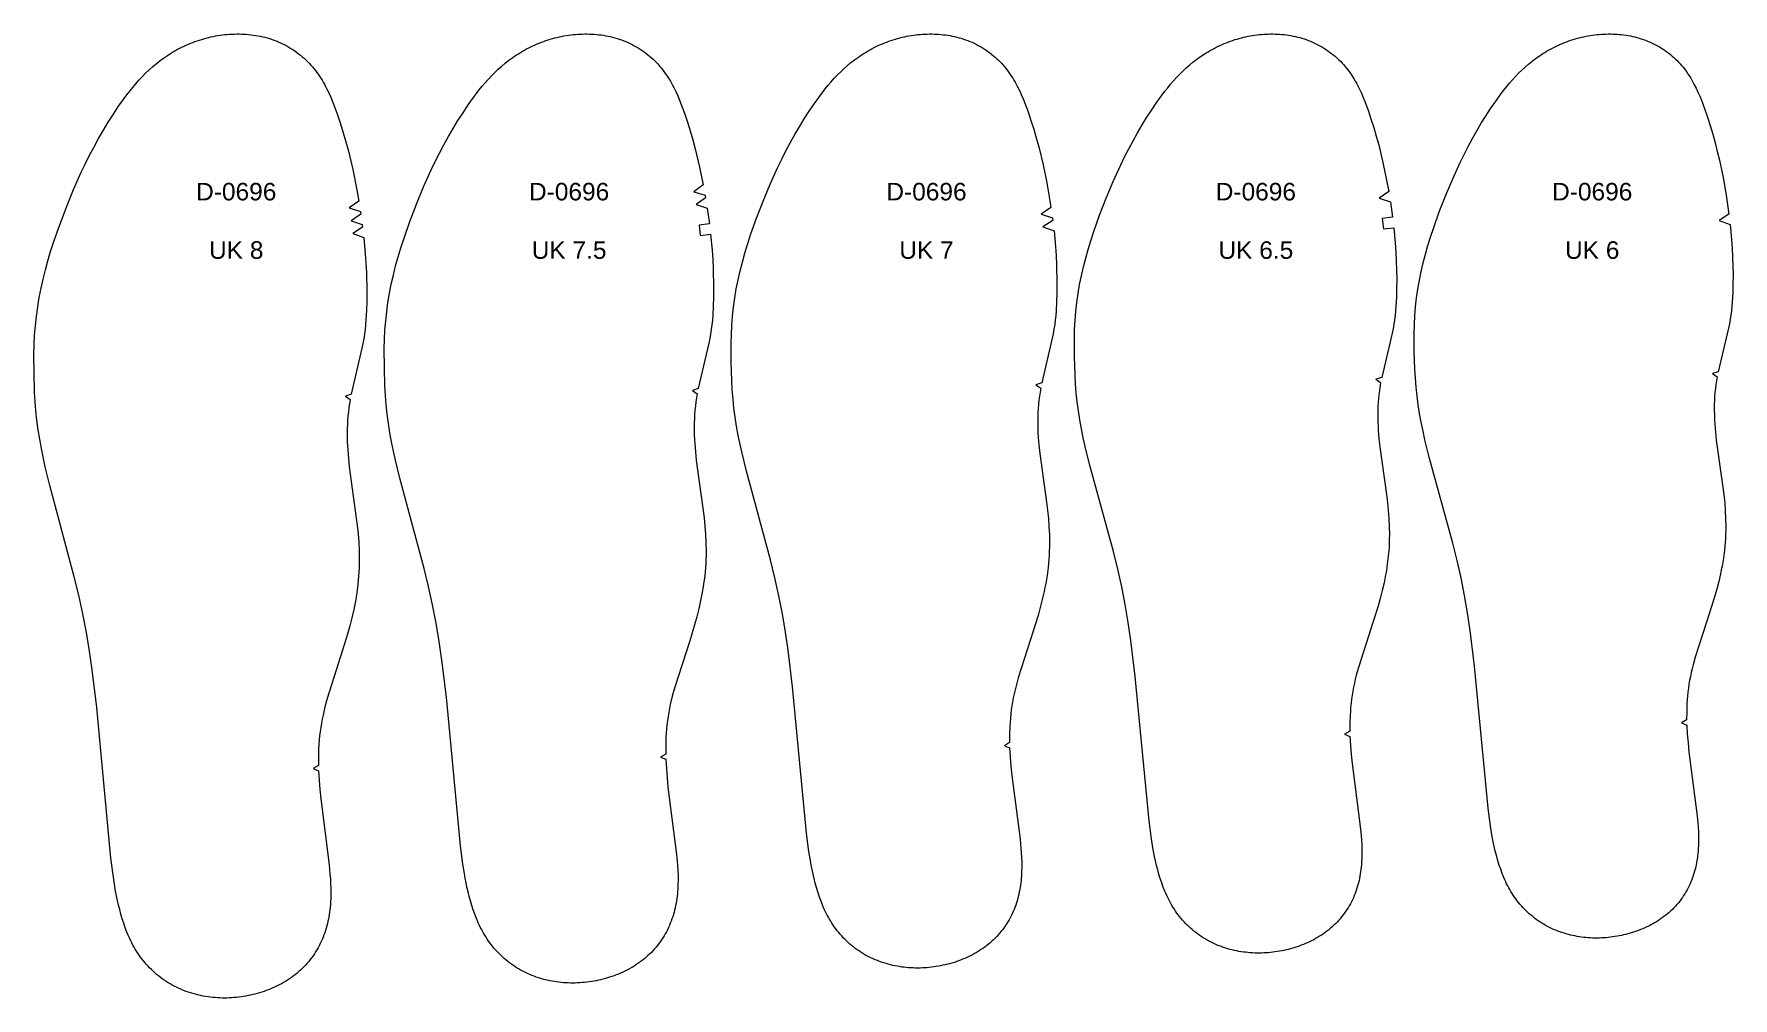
# Model space of a CAD drawing. Header units: millimetres. Extents: x -700 to 1195, y 156 to 469.
# Drawn here: x 245.3 to 730.2, y 194 to 469.2 of the extents above; entities that cross this region are included whole.
import ezdxf

# ---------------------------------------------------------------- set-up
doc = ezdxf.new("R2010")
doc.units = ezdxf.units.MM
doc.layers.add('___H_1', color=18, linetype='Continuous', true_color=0x000000)
doc.layers.add('DEFAULT', color=7, linetype='Continuous', true_color=0xffffff)
doc.styles.add('Arial Regular', font='arial.ttf')

msp = doc.modelspace()

# ---------------------------------------------------------------- linework, layer by layer
at = {"layer": 'DEFAULT', "color": 18, "lineweight": 5, "true_color": 0x000000}
for points in [[(337.98, 421.47), (335.26, 419.52), (338.45, 418.51), (338.56, 417.77), (335.81, 415.87), (338.98, 414.8), (339.07, 414.05), (336.27, 412.22), (339.41, 411.07), (339.84, 406.44), (340.03, 403.74), (340.15, 401.04), (340.25, 395.64), (340.24, 392.93), (340.16, 390.23), (340, 387.53), (339.89, 386.18), (339.76, 384.84), (339.59, 383.49), (339.39, 382.16), (339.16, 380.83), (338.89, 379.5), (335.82, 366.34), (334.18, 365.8), (335.53, 364.86), (335.16, 362.48), (335.01, 361.28), (334.87, 360.08), (334.78, 358.88), (334.71, 357.67), (334.68, 356.47), (334.66, 355.26), (334.69, 352.85), (334.74, 351.64), (334.81, 350.44), (335.01, 348.03), (335.27, 345.63), (337.53, 328.89), (337.77, 326.49), (337.95, 324.08), (338.06, 321.67), (338.09, 319.26), (338.07, 318.05), (338.04, 316.84), (337.98, 315.64), (337.9, 314.43), (337.68, 312.03), (337.38, 309.64), (337.2, 308.44), (337, 307.25), (336.52, 304.89), (335.98, 302.53), (335.4, 300.19), (334.76, 297.87), (333.36, 293.25), (328.97, 279.45), (328.33, 277.12), (327.77, 274.77), (327.53, 273.59), (327.3, 272.4), (327.1, 271.21), (326.93, 270.02), (326.79, 268.82), (326.68, 267.62), (326.59, 266.42), (326.52, 265.21), (326.45, 262.8), (326.44, 260.39), (324.96, 259.5), (326.48, 258.88), (326.84, 253.49), (327.1, 250.8), (329.49, 232.02), (329.75, 229.33), (329.86, 227.98), (329.93, 226.63), (329.98, 225.28), (330, 223.93), (329.98, 222.58), (329.92, 221.23), (329.87, 220.55), (329.81, 219.88), (329.74, 219.21), (329.65, 218.54), (329.55, 217.87), (329.44, 217.2), (329.32, 216.54), (329.18, 215.88), (329.03, 215.22), (328.86, 214.56), (328.68, 213.91), (328.48, 213.27), (328.27, 212.62), (328.04, 211.99), (327.8, 211.36), (327.54, 210.73), (327.27, 210.12), (326.98, 209.51), (326.67, 208.9), (326.35, 208.31), (326.02, 207.72), (325.66, 207.15), (325.3, 206.58), (324.92, 206.02), (324.52, 205.48), (324.11, 204.94), (323.69, 204.41), (323.25, 203.9), (322.8, 203.4), (322.33, 202.9), (321.86, 202.43), (321.37, 201.96), (320.86, 201.51), (320.35, 201.07), (319.82, 200.65), (319.29, 200.24), (318.74, 199.84), (318.19, 199.45), (317.62, 199.08), (317.05, 198.72), (316.47, 198.38), (315.88, 198.05), (315.28, 197.73), (314.68, 197.43), (314.07, 197.14), (313.45, 196.86), (312.83, 196.6), (312.2, 196.35), (311.57, 196.11), (310.93, 195.88), (310.29, 195.67), (309.64, 195.47), (309, 195.28), (308.34, 195.11), (307.69, 194.95), (307.03, 194.8), (306.37, 194.66), (305.7, 194.54), (305.04, 194.42), (304.37, 194.32), (303.7, 194.24), (303.03, 194.16), (302.35, 194.1), (301.68, 194.05), (301.01, 194.02), (300.33, 193.99), (299.65, 193.99), (298.98, 193.99), (298.3, 194.01), (297.63, 194.04), (296.95, 194.09), (296.28, 194.15), (295.61, 194.22), (294.94, 194.31), (294.27, 194.42), (293.6, 194.53), (292.94, 194.66), (292.28, 194.81), (291.62, 194.97), (290.97, 195.14), (290.32, 195.33), (289.68, 195.53), (289.04, 195.75), (288.4, 195.98), (287.77, 196.23), (287.15, 196.49), (286.53, 196.76), (285.92, 197.05), (285.32, 197.36), (284.72, 197.68), (284.13, 198.01), (283.55, 198.36), (282.98, 198.73), (282.42, 199.1), (281.87, 199.49), (281.33, 199.9), (280.8, 200.31), (280.27, 200.74), (279.76, 201.19), (279.26, 201.64), (278.77, 202.11), (278.29, 202.58), (277.83, 203.07), (277.38, 203.57), (276.94, 204.09), (276.51, 204.61), (276.09, 205.14), (275.69, 205.69), (275.3, 206.24), (274.92, 206.8), (274.56, 207.37), (274.2, 207.94), (273.86, 208.53), (273.53, 209.12), (273.22, 209.72), (272.91, 210.32), (272.62, 210.93), (272.34, 211.54), (272.07, 212.16), (271.81, 212.79), (271.33, 214.05), (270.88, 215.33), (270.47, 216.61), (270.09, 217.91), (269.74, 219.22), (269.41, 220.53), (269.1, 221.84), (268.82, 223.17), (268.57, 224.5), (268.35, 225.83), (267.94, 228.5), (267.25, 233.87), (263.2, 276.94), (261.9, 287.68), (261.12, 293.03), (260.22, 298.36), (259.2, 303.67), (258.04, 308.96), (256.79, 314.22), (249.77, 340.33), (248.49, 345.59), (247.38, 350.88), (246.9, 353.54), (246.48, 356.21), (246.12, 358.89), (245.83, 361.58), (245.62, 364.27), (245.47, 366.97), (245.3, 372.38), (245.27, 377.79), (245.33, 380.49), (245.46, 383.19), (245.67, 385.89), (245.96, 388.57), (246.33, 391.25), (246.76, 393.92), (247.28, 396.58), (247.87, 399.22), (248.53, 401.84), (249.25, 404.44), (250.02, 407.04), (251.05, 410.23), (252.61, 414.72), (254.52, 419.78), (256.58, 424.78), (258.78, 429.72), (259.95, 432.16), (261.16, 434.58), (262.41, 436.97), (263.72, 439.34), (265.07, 441.68), (266.48, 443.99), (267.94, 446.27), (269.44, 448.52), (271, 450.73), (271.8, 451.82), (272.62, 452.89), (273.47, 453.94), (274.34, 454.98), (275.24, 455.99), (276.16, 456.98), (277.11, 457.94), (278.08, 458.88), (279.09, 459.78), (280.12, 460.66), (281.18, 461.5), (282.26, 462.3), (282.82, 462.69), (283.38, 463.06), (283.95, 463.43), (284.52, 463.79), (285.1, 464.13), (285.69, 464.47), (286.28, 464.8), (286.88, 465.11), (287.48, 465.41), (288.09, 465.71), (288.71, 465.99), (289.33, 466.26), (289.95, 466.52), (290.58, 466.76), (291.21, 467), (291.85, 467.23), (292.49, 467.44), (293.14, 467.64), (293.79, 467.83), (294.44, 468.01), (295.09, 468.17), (295.75, 468.33), (296.41, 468.47), (297.08, 468.6), (297.74, 468.71), (298.41, 468.82), (299.08, 468.91), (299.75, 468.98), (300.42, 469.05), (301.1, 469.1), (301.77, 469.14), (302.45, 469.16), (303.13, 469.17), (303.8, 469.17), (304.48, 469.15), (305.15, 469.12), (305.83, 469.08), (306.5, 469.03), (307.17, 468.96), (307.84, 468.87), (308.51, 468.78), (309.18, 468.66), (309.84, 468.53), (310.5, 468.39), (311.16, 468.23), (311.81, 468.05), (312.46, 467.86), (313.1, 467.65), (313.74, 467.43), (314.37, 467.19), (315, 466.94), (315.62, 466.66), (316.23, 466.37), (316.83, 466.07), (317.43, 465.75), (318.02, 465.42), (318.59, 465.07), (319.16, 464.7), (319.72, 464.32), (320.27, 463.93), (320.81, 463.52), (321.34, 463.1), (321.86, 462.67), (322.37, 462.22), (322.87, 461.76), (323.35, 461.29), (323.82, 460.81), (324.28, 460.31), (324.73, 459.81), (325.16, 459.29), (325.58, 458.76), (325.99, 458.22), (326.38, 457.67), (326.76, 457.11), (327.13, 456.55), (327.49, 455.97), (327.84, 455.39), (328.17, 454.8), (328.49, 454.21), (328.8, 453.61), (329.39, 452.39), (329.95, 451.16), (330.47, 449.91), (330.97, 448.65), (331.89, 446.11), (332.75, 443.55), (333.55, 440.97), (334.3, 438.37), (335, 435.75), (336.24, 430.49), (337.33, 425.19)], [(436.3, 426.1), (433.62, 424.09), (436.83, 423.15), (436.96, 422.41), (434.24, 420.45), (437.43, 419.45), (438.05, 414.99), (435.08, 414.62), (435.42, 411.69), (438.4, 412.01), (438.82, 407.47), (439.01, 404.81), (439.13, 402.15), (439.24, 396.82), (439.22, 394.15), (439.14, 391.49), (438.99, 388.83), (438.88, 387.5), (438.75, 386.17), (438.58, 384.85), (438.39, 383.53), (438.16, 382.22), (437.89, 380.92), (434.85, 367.94), (433.21, 367.4), (434.56, 366.47), (434.2, 364.12), (434.04, 362.94), (433.91, 361.76), (433.82, 360.58), (433.75, 359.39), (433.72, 358.21), (433.7, 357.02), (433.73, 354.64), (433.78, 353.46), (433.85, 352.27), (434.05, 349.9), (434.3, 347.54), (436.54, 331.06), (436.78, 328.7), (436.95, 326.33), (437.06, 323.95), (437.09, 321.58), (437.08, 320.39), (437.04, 319.2), (436.99, 318.02), (436.91, 316.83), (436.69, 314.47), (436.39, 312.11), (436.21, 310.93), (436.01, 309.76), (435.54, 307.43), (435.01, 305.12), (434.43, 302.82), (433.8, 300.52), (432.41, 295.98), (428.07, 282.4), (427.44, 280.11), (426.89, 277.8), (426.64, 276.64), (426.42, 275.47), (426.23, 274.3), (426.06, 273.12), (425.92, 271.94), (425.8, 270.76), (425.71, 269.58), (425.65, 268.39), (425.58, 266.02), (425.57, 263.64), (424.09, 262.76), (425.61, 262.14), (425.96, 256.82), (426.22, 254.17), (428.59, 235.67), (428.85, 233.01), (428.95, 231.69), (429.03, 230.35), (429.08, 229.02), (429.09, 227.69), (429.07, 226.36), (429.01, 225.03), (428.96, 224.36), (428.9, 223.7), (428.82, 223.04), (428.74, 222.38), (428.64, 221.72), (428.53, 221.06), (428.41, 220.41), (428.27, 219.76), (428.12, 219.11), (427.95, 218.46), (427.77, 217.82), (427.57, 217.19), (427.36, 216.56), (427.13, 215.93), (426.89, 215.31), (426.64, 214.7), (426.36, 214.09), (426.08, 213.49), (425.77, 212.9), (425.45, 212.31), (425.12, 211.74), (424.77, 211.17), (424.4, 210.61), (424.03, 210.06), (423.63, 209.53), (423.23, 209), (422.81, 208.48), (422.37, 207.98), (421.93, 207.48), (421.47, 207), (420.99, 206.53), (420.51, 206.08), (420.01, 205.63), (419.5, 205.21), (418.98, 204.79), (418.45, 204.39), (417.91, 204), (417.37, 203.62), (416.81, 203.26), (416.24, 202.91), (415.67, 202.57), (415.08, 202.24), (414.5, 201.93), (413.9, 201.64), (413.3, 201.35), (412.69, 201.08), (412.08, 200.82), (411.46, 200.58), (410.83, 200.34), (410.2, 200.12), (409.57, 199.92), (408.93, 199.72), (408.29, 199.54), (407.65, 199.37), (407, 199.21), (406.35, 199.06), (405.7, 198.93), (405.05, 198.8), (404.39, 198.69), (403.73, 198.59), (403.07, 198.51), (402.41, 198.43), (401.75, 198.37), (401.08, 198.33), (400.42, 198.29), (399.75, 198.27), (399.09, 198.26), (398.42, 198.26), (397.75, 198.28), (397.09, 198.31), (396.42, 198.36), (395.76, 198.42), (395.1, 198.49), (394.44, 198.58), (393.78, 198.68), (393.12, 198.79), (392.47, 198.92), (391.82, 199.06), (391.17, 199.22), (390.53, 199.39), (389.89, 199.57), (389.25, 199.77), (388.62, 199.98), (387.99, 200.2), (387.37, 200.44), (386.75, 200.7), (386.14, 200.97), (385.54, 201.25), (384.95, 201.55), (384.36, 201.86), (383.78, 202.19), (383.21, 202.53), (382.64, 202.88), (382.09, 203.25), (381.54, 203.64), (381, 204.03), (380.48, 204.44), (379.96, 204.86), (379.45, 205.29), (378.96, 205.74), (378.47, 206.19), (378, 206.66), (377.54, 207.14), (377.09, 207.63), (376.65, 208.13), (376.22, 208.64), (375.81, 209.17), (375.41, 209.7), (375.02, 210.24), (374.65, 210.79), (374.29, 211.35), (373.93, 211.92), (373.6, 212.49), (373.27, 213.07), (372.95, 213.66), (372.65, 214.25), (372.36, 214.85), (372.08, 215.45), (371.81, 216.06), (371.55, 216.68), (371.07, 217.92), (370.63, 219.18), (370.22, 220.44), (369.84, 221.72), (369.49, 223.01), (369.16, 224.3), (368.85, 225.59), (368.58, 226.9), (368.33, 228.21), (368.1, 229.52), (367.7, 232.15), (367.01, 237.44), (363, 279.89), (361.71, 290.47), (360.94, 295.74), (360.05, 301), (359.04, 306.23), (357.89, 311.44), (356.65, 316.62), (349.7, 342.35), (348.44, 347.52), (347.86, 350.13), (347.33, 352.74), (346.86, 355.36), (346.44, 357.99), (346.09, 360.63), (345.81, 363.28), (345.6, 365.94), (345.45, 368.6), (345.28, 373.93), (345.26, 379.26), (345.31, 381.92), (345.44, 384.58), (345.65, 387.24), (345.94, 389.89), (346.31, 392.53), (346.74, 395.16), (347.25, 397.77), (347.84, 400.37), (348.49, 402.96), (349.21, 405.52), (349.97, 408.08), (350.98, 411.18), (352.54, 415.65), (354.44, 420.63), (356.47, 425.55), (358.66, 430.41), (359.82, 432.81), (361.02, 435.19), (362.26, 437.55), (363.55, 439.88), (364.89, 442.19), (366.28, 444.46), (367.73, 446.7), (369.22, 448.91), (370.76, 451.08), (371.55, 452.15), (372.37, 453.2), (373.21, 454.24), (374.07, 455.26), (374.96, 456.25), (375.87, 457.22), (376.81, 458.17), (377.77, 459.09), (378.76, 459.97), (379.78, 460.83), (380.83, 461.65), (381.91, 462.44), (382.45, 462.82), (383.01, 463.19), (383.57, 463.55), (384.14, 463.9), (384.71, 464.24), (385.29, 464.57), (385.87, 464.89), (386.46, 465.19), (387.06, 465.49), (387.66, 465.78), (388.27, 466.05), (388.88, 466.32), (389.5, 466.57), (390.12, 466.81), (390.74, 467.05), (391.37, 467.27), (392, 467.47), (392.64, 467.67), (393.28, 467.86), (393.92, 468.03), (394.57, 468.19), (395.22, 468.34), (395.87, 468.48), (396.52, 468.61), (397.18, 468.72), (397.84, 468.82), (398.5, 468.91), (399.16, 468.99), (399.82, 469.05), (400.49, 469.1), (401.15, 469.14), (401.82, 469.16), (402.48, 469.17), (403.15, 469.17), (403.82, 469.15), (404.48, 469.13), (405.15, 469.08), (405.81, 469.03), (406.47, 468.96), (407.14, 468.88), (407.8, 468.79), (408.45, 468.68), (409.11, 468.55), (409.76, 468.41), (410.41, 468.25), (411.05, 468.08), (411.69, 467.9), (412.32, 467.69), (412.95, 467.48), (413.58, 467.24), (414.19, 466.99), (414.8, 466.73), (415.41, 466.44), (416, 466.15), (416.59, 465.83), (417.17, 465.51), (417.74, 465.17), (418.31, 464.81), (418.86, 464.44), (419.4, 464.05), (419.94, 463.66), (420.46, 463.25), (420.98, 462.82), (421.48, 462.38), (421.97, 461.94), (422.45, 461.47), (422.92, 461), (423.38, 460.51), (423.82, 460.02), (424.25, 459.51), (424.66, 458.99), (425.07, 458.46), (425.46, 457.92), (425.84, 457.37), (426.21, 456.82), (426.56, 456.25), (426.9, 455.68), (427.23, 455.1), (427.55, 454.52), (427.86, 453.93), (428.45, 452.73), (429, 451.52), (429.52, 450.29), (430.01, 449.05), (430.93, 446.55), (431.78, 444.02), (432.58, 441.48), (433.32, 438.92), (434.01, 436.35), (435.25, 431.16)], [(535.52, 419.63), (532.77, 417.73), (535.94, 416.66), (536.04, 415.92), (533.24, 414.08), (536.39, 412.94), (536.81, 408.49), (536.99, 405.87), (537.11, 403.25), (537.22, 398), (537.2, 395.37), (537.13, 392.75), (536.98, 390.13), (536.87, 388.82), (536.74, 387.51), (536.58, 386.21), (536.38, 384.91), (536.15, 383.62), (535.89, 382.33), (532.88, 369.55), (531.24, 369.01), (532.59, 368.08), (532.23, 365.77), (532.08, 364.61), (531.95, 363.45), (531.85, 362.28), (531.79, 361.12), (531.76, 359.95), (531.74, 358.78), (531.77, 356.44), (531.82, 355.27), (531.89, 354.11), (532.08, 351.78), (532.34, 349.45), (534.26, 335.56), (534.55, 333.23), (534.78, 330.91), (534.96, 328.58), (535.07, 326.24), (535.1, 323.9), (535.08, 322.73), (535.05, 321.57), (534.99, 320.4), (534.91, 319.23), (534.69, 316.9), (534.4, 314.58), (534.23, 313.43), (534.03, 312.28), (533.81, 311.13), (533.56, 309.98), (533.04, 307.71), (532.46, 305.44), (531.84, 303.19), (530.46, 298.72), (526.17, 285.36), (525.55, 283.1), (525.27, 281.97), (525, 280.83), (524.76, 279.69), (524.54, 278.54), (524.35, 277.39), (524.18, 276.23), (524.04, 275.07), (523.93, 273.91), (523.84, 272.74), (523.77, 271.57), (523.71, 269.24), (523.7, 266.9), (522.22, 266.02), (523.73, 265.4), (524.09, 260.16), (524.34, 257.54), (526.69, 239.31), (526.95, 236.7), (527.05, 235.39), (527.12, 234.08), (527.17, 232.77), (527.18, 231.45), (527.16, 230.14), (527.09, 228.83), (527.04, 228.18), (526.98, 227.52), (526.91, 226.87), (526.83, 226.22), (526.73, 225.57), (526.62, 224.93), (526.49, 224.28), (526.35, 223.64), (526.2, 223), (526.04, 222.37), (525.86, 221.74), (525.66, 221.11), (525.45, 220.49), (525.22, 219.87), (524.98, 219.26), (524.73, 218.66), (524.46, 218.06), (524.17, 217.47), (523.87, 216.89), (523.55, 216.31), (523.22, 215.75), (522.87, 215.19), (522.51, 214.64), (522.14, 214.11), (521.75, 213.58), (521.34, 213.06), (520.93, 212.55), (520.5, 212.06), (520.05, 211.57), (519.6, 211.1), (519.13, 210.64), (518.65, 210.19), (518.16, 209.76), (517.66, 209.34), (517.14, 208.93), (516.62, 208.54), (516.09, 208.15), (515.54, 207.79), (514.99, 207.43), (514.43, 207.09), (513.86, 206.76), (513.29, 206.44), (512.71, 206.14), (512.12, 205.84), (511.53, 205.57), (510.93, 205.3), (510.32, 205.05), (509.71, 204.81), (509.09, 204.58), (508.47, 204.36), (507.85, 204.16), (507.22, 203.97), (506.59, 203.79), (505.96, 203.62), (505.32, 203.47), (504.68, 203.32), (504.04, 203.19), (503.39, 203.07), (502.75, 202.96), (502.1, 202.87), (501.45, 202.78), (500.79, 202.71), (500.14, 202.65), (499.49, 202.6), (498.83, 202.57), (498.18, 202.55), (497.52, 202.54), (496.86, 202.54), (496.21, 202.56), (495.55, 202.59), (494.9, 202.63), (494.24, 202.69), (493.59, 202.76), (492.94, 202.84), (492.29, 202.94), (491.64, 203.05), (491, 203.18), (490.36, 203.31), (489.72, 203.47), (489.08, 203.63), (488.45, 203.81), (487.82, 204), (487.2, 204.21), (486.58, 204.43), (485.97, 204.66), (485.36, 204.91), (484.76, 205.17), (484.16, 205.45), (483.57, 205.74), (482.99, 206.05), (482.42, 206.36), (481.86, 206.7), (481.3, 207.05), (480.75, 207.41), (480.21, 207.78), (479.68, 208.16), (479.16, 208.56), (478.64, 208.97), (478.14, 209.4), (477.65, 209.83), (477.17, 210.28), (476.7, 210.74), (476.24, 211.21), (475.8, 211.69), (475.36, 212.18), (474.94, 212.68), (474.53, 213.19), (474.13, 213.72), (473.75, 214.25), (473.37, 214.79), (473.01, 215.33), (472.66, 215.89), (472.33, 216.45), (472, 217.02), (471.69, 217.6), (471.39, 218.18), (471.1, 218.77), (470.82, 219.37), (470.55, 219.97), (470.29, 220.57), (469.81, 221.79), (469.37, 223.03), (468.97, 224.28), (468.59, 225.53), (468.24, 226.8), (467.91, 228.07), (467.61, 229.35), (467.33, 230.63), (467.08, 231.92), (466.85, 233.21), (466.45, 235.81), (465.77, 241.01), (461.8, 282.84), (460.52, 293.26), (459.76, 298.46), (458.87, 303.64), (457.87, 308.79), (456.74, 313.92), (455.51, 319.03), (448.63, 344.36), (447.38, 349.47), (446.81, 352.03), (446.29, 354.6), (445.82, 357.19), (445.4, 359.78), (445.06, 362.38), (444.78, 364.99), (444.57, 367.61), (444.42, 370.23), (444.26, 375.48), (444.24, 380.73), (444.3, 383.36), (444.42, 385.98), (444.64, 388.6), (444.93, 391.21), (445.29, 393.81), (445.72, 396.4), (446.23, 398.97), (446.81, 401.53), (447.46, 404.08), (448.17, 406.6), (448.93, 409.12), (449.9, 412.12), (451.48, 416.57), (453.35, 421.48), (455.37, 426.32), (457.54, 431.11), (458.68, 433.47), (459.87, 435.81), (461.1, 438.13), (462.38, 440.43), (463.71, 442.69), (465.09, 444.92), (466.52, 447.13), (467.99, 449.3), (469.52, 451.44), (470.3, 452.49), (471.11, 453.52), (471.94, 454.54), (472.8, 455.54), (473.67, 456.51), (474.58, 457.47), (475.51, 458.39), (476.46, 459.29), (477.44, 460.17), (478.45, 461.01), (479.49, 461.81), (480.55, 462.58), (481.09, 462.96), (481.64, 463.32), (482.19, 463.67), (482.75, 464.01), (483.32, 464.34), (483.89, 464.67), (484.47, 464.98), (485.05, 465.28), (485.64, 465.57), (486.23, 465.85), (486.83, 466.12), (487.43, 466.38), (488.04, 466.63), (488.65, 466.87), (489.27, 467.09), (489.89, 467.31), (490.51, 467.51), (491.14, 467.7), (491.77, 467.89), (492.41, 468.06), (493.04, 468.22), (493.68, 468.36), (494.33, 468.5), (494.97, 468.62), (495.62, 468.73), (496.27, 468.83), (496.92, 468.92), (497.57, 468.99), (498.22, 469.05), (498.88, 469.1), (499.53, 469.14), (500.19, 469.16), (500.84, 469.17), (501.5, 469.17), (502.16, 469.16), (502.81, 469.13), (503.47, 469.09), (504.12, 469.04), (504.78, 468.97), (505.43, 468.89), (506.08, 468.8), (506.73, 468.69), (507.37, 468.57), (508.01, 468.43), (508.65, 468.28), (509.29, 468.11), (509.92, 467.93), (510.54, 467.73), (511.16, 467.52), (511.78, 467.29), (512.39, 467.05), (512.99, 466.79), (513.59, 466.51), (514.18, 466.22), (514.76, 465.92), (515.33, 465.6), (515.89, 465.27), (516.45, 464.92), (517, 464.56), (517.54, 464.18), (518.07, 463.79), (518.58, 463.39), (519.09, 462.97), (519.59, 462.55), (520.08, 462.11), (520.55, 461.65), (521.02, 461.19), (521.47, 460.71), (521.91, 460.23), (522.33, 459.73), (522.75, 459.22), (523.15, 458.7), (523.54, 458.17), (523.91, 457.63), (524.28, 457.08), (524.63, 456.53), (524.97, 455.97), (525.3, 455.4), (525.62, 454.83), (525.92, 454.25), (526.51, 453.07), (527.06, 451.88), (527.58, 450.67), (528.06, 449.45), (528.97, 446.99), (529.82, 444.5), (530.61, 442), (531.34, 439.48), (532.03, 436.94), (533.26, 431.84), (534.33, 426.7), (535.23, 421.52)], [(629.91, 371.16), (628.27, 370.62), (629.62, 369.69), (629.27, 367.42), (629.11, 366.28), (628.99, 365.13), (628.89, 363.99), (628.83, 362.84), (628.8, 361.69), (628.78, 360.54), (628.81, 358.24), (628.86, 357.09), (628.93, 355.94), (629.12, 353.65), (629.37, 351.36), (631.28, 337.69), (631.56, 335.41), (631.79, 333.12), (631.97, 330.82), (632.07, 328.53), (632.1, 326.23), (632.09, 325.08), (632.05, 323.93), (632, 322.78), (631.92, 321.63), (631.7, 319.34), (631.41, 317.06), (631.24, 315.92), (631.04, 314.79), (630.58, 312.53), (630.06, 310.29), (629.49, 308.06), (628.88, 305.85), (627.52, 301.45), (623.27, 288.31), (622.66, 286.1), (622.38, 284.98), (622.12, 283.86), (621.88, 282.74), (621.66, 281.61), (621.47, 280.47), (621.3, 279.33), (621.17, 278.19), (621.05, 277.05), (620.97, 275.9), (620.9, 274.75), (620.83, 272.45), (620.82, 270.15), (619.34, 269.27), (620.86, 268.65), (621.01, 266.07), (621.21, 263.49), (621.47, 260.92), (623.79, 242.96), (624.04, 240.38), (624.14, 239.1), (624.21, 237.8), (624.26, 236.51), (624.27, 235.22), (624.25, 233.93), (624.18, 232.63), (624.13, 231.99), (624.07, 231.35), (624, 230.7), (623.91, 230.06), (623.81, 229.42), (623.7, 228.79), (623.58, 228.15), (623.44, 227.52), (623.29, 226.89), (623.12, 226.27), (622.94, 225.65), (622.75, 225.03), (622.54, 224.42), (622.31, 223.81), (622.08, 223.21), (621.82, 222.62), (621.55, 222.03), (621.27, 221.45), (620.97, 220.88), (620.65, 220.32), (620.32, 219.76), (619.98, 219.21), (619.62, 218.68), (619.25, 218.15), (618.86, 217.63), (618.46, 217.12), (618.05, 216.62), (617.62, 216.14), (617.18, 215.66), (616.73, 215.2), (616.27, 214.75), (615.79, 214.31), (615.31, 213.89), (614.81, 213.47), (614.3, 213.07), (613.79, 212.69), (613.26, 212.31), (612.72, 211.95), (612.18, 211.6), (611.62, 211.27), (611.06, 210.94), (610.5, 210.63), (609.92, 210.34), (609.34, 210.05), (608.76, 209.78), (608.16, 209.52), (607.57, 209.27), (606.97, 209.04), (606.36, 208.81), (605.75, 208.6), (605.13, 208.4), (604.51, 208.22), (603.89, 208.04), (603.27, 207.88), (602.64, 207.73), (602.01, 207.59), (601.37, 207.46), (600.74, 207.34), (600.1, 207.23), (599.46, 207.14), (598.82, 207.05), (598.18, 206.98), (597.54, 206.92), (596.89, 206.88), (596.24, 206.84), (595.6, 206.82), (594.95, 206.81), (594.31, 206.82), (593.66, 206.83), (593.01, 206.86), (592.37, 206.9), (591.72, 206.96), (591.08, 207.03), (590.44, 207.11), (589.8, 207.2), (589.16, 207.31), (588.53, 207.43), (587.89, 207.57), (587.27, 207.71), (586.64, 207.87), (586.02, 208.05), (585.4, 208.23), (584.78, 208.44), (584.17, 208.65), (583.57, 208.88), (582.97, 209.12), (582.37, 209.37), (581.79, 209.64), (581.2, 209.93), (580.63, 210.23), (580.07, 210.54), (579.51, 210.86), (578.96, 211.2), (578.41, 211.56), (577.88, 211.92), (577.35, 212.3), (576.84, 212.69), (576.33, 213.09), (575.83, 213.5), (575.35, 213.93), (574.87, 214.37), (574.41, 214.81), (573.95, 215.27), (573.51, 215.74), (573.08, 216.22), (572.66, 216.72), (572.25, 217.22), (571.86, 217.73), (571.47, 218.25), (571.1, 218.78), (570.74, 219.32), (570.4, 219.86), (570.06, 220.41), (569.74, 220.97), (569.43, 221.54), (569.13, 222.11), (568.84, 222.69), (568.56, 223.28), (568.29, 223.87), (568.04, 224.46), (567.56, 225.66), (567.12, 226.88), (566.71, 228.1), (566.34, 229.34), (565.99, 230.59), (565.66, 231.84), (565.36, 233.1), (565.09, 234.36), (564.61, 236.9), (564.21, 239.46), (563.53, 244.59), (559.59, 285.79), (558.33, 296.05), (557.57, 301.17), (556.7, 306.27), (555.71, 311.35), (554.59, 316.4), (553.38, 321.43), (546.56, 346.38), (545.32, 351.4), (544.76, 353.93), (544.24, 356.46), (543.78, 359.01), (543.37, 361.56), (543.03, 364.13), (542.75, 366.7), (542.55, 369.28), (542.4, 371.86), (542.24, 377.03), (542.22, 382.2), (542.28, 384.79), (542.41, 387.37), (542.62, 389.95), (542.91, 392.52), (543.27, 395.08), (543.7, 397.63), (544.2, 400.17), (544.78, 402.69), (545.43, 405.19), (546.13, 407.68), (546.88, 410.16), (547.83, 413.05), (549.41, 417.49), (551.27, 422.32), (553.27, 427.09), (555.42, 431.8), (556.55, 434.12), (557.73, 436.43), (558.95, 438.71), (560.21, 440.96), (561.53, 443.19), (562.89, 445.39), (564.31, 447.56), (565.77, 449.69), (567.28, 451.79), (568.06, 452.82), (568.86, 453.84), (569.68, 454.84), (570.52, 455.82), (571.39, 456.77), (572.29, 457.71), (573.21, 458.62), (574.15, 459.5), (575.12, 460.35), (576.12, 461.18), (577.14, 461.97), (578.19, 462.72), (579.27, 463.44), (579.81, 463.79), (580.37, 464.12), (580.93, 464.45), (581.49, 464.76), (582.06, 465.07), (582.64, 465.36), (583.22, 465.65), (583.8, 465.92), (584.39, 466.19), (584.99, 466.44), (585.59, 466.68), (586.19, 466.91), (586.8, 467.14), (587.41, 467.35), (588.02, 467.55), (588.64, 467.73), (589.26, 467.91), (589.89, 468.08), (590.52, 468.23), (591.15, 468.38), (591.78, 468.51), (592.42, 468.63), (593.05, 468.74), (593.69, 468.84), (594.33, 468.92), (594.98, 468.99), (595.62, 469.05), (596.27, 469.1), (596.91, 469.14), (597.56, 469.16), (598.2, 469.17), (598.85, 469.17), (599.5, 469.16), (600.14, 469.13), (600.79, 469.09), (601.43, 469.04), (602.08, 468.98), (602.72, 468.9), (603.36, 468.81), (604, 468.7), (604.63, 468.58), (605.27, 468.45), (605.9, 468.3), (606.52, 468.14), (607.14, 467.96), (607.76, 467.77), (608.37, 467.56), (608.98, 467.34), (609.58, 467.1), (610.18, 466.85), (610.76, 466.58), (611.35, 466.3), (611.92, 466), (612.49, 465.69), (613.04, 465.36), (613.59, 465.02), (614.13, 464.67), (614.67, 464.3), (615.19, 463.92), (615.7, 463.53), (616.21, 463.13), (616.7, 462.71), (617.18, 462.28), (617.66, 461.83), (618.12, 461.38), (618.56, 460.91), (619, 460.44), (619.42, 459.95), (619.83, 459.45), (620.23, 458.94), (620.61, 458.42), (620.99, 457.89), (621.35, 457.35), (621.7, 456.81), (622.04, 456.26), (622.36, 455.7), (622.68, 455.14), (622.98, 454.57), (623.57, 453.41), (624.11, 452.24), (624.62, 451.05), (625.11, 449.85), (626.01, 447.43), (626.85, 444.98), (627.64, 442.52), (628.37, 440.03), (629.05, 437.54), (630.27, 432.51), (631.33, 427.45), (631.91, 424.25), (629.19, 422.29), (632.39, 421.29), (633.02, 416.84), (630.05, 416.46), (630.39, 413.53), (633.38, 413.86), (633.79, 409.52), (633.97, 406.94), (634.09, 404.35), (634.2, 399.18), (634.18, 396.59), (634.11, 394.01), (633.97, 391.43), (633.86, 390.14), (633.73, 388.85), (633.57, 387.57), (633.38, 386.29), (633.15, 385.02), (632.89, 383.75)], [(729.01, 417.75), (726.22, 415.9), (729.37, 414.77), (729.77, 410.54), (729.95, 408), (730.07, 405.46), (730.18, 400.36), (730.17, 397.82), (730.1, 395.27), (729.95, 392.73), (729.85, 391.46), (729.72, 390.19), (729.56, 388.92), (729.37, 387.67), (729.15, 386.41), (728.9, 385.16), (725.94, 372.77), (724.3, 372.23), (725.65, 371.3), (725.3, 369.06), (725.15, 367.94), (725.02, 366.82), (724.93, 365.69), (724.87, 364.56), (724.84, 363.43), (724.82, 362.3), (724.86, 360.04), (724.9, 358.9), (724.97, 357.78), (725.16, 355.52), (725.41, 353.27), (727.29, 339.83), (727.57, 337.58), (727.8, 335.33), (727.97, 333.07), (728.08, 330.81), (728.11, 328.55), (728.09, 327.42), (728.06, 326.29), (728, 325.16), (727.92, 324.03), (727.71, 321.78), (727.43, 319.53), (727.25, 318.41), (727.06, 317.3), (726.84, 316.19), (726.6, 315.08), (726.09, 312.88), (725.53, 310.69), (724.92, 308.51), (723.57, 304.18), (719.38, 291.27), (718.77, 289.09), (718.49, 287.99), (718.24, 286.89), (718, 285.79), (717.78, 284.68), (717.59, 283.56), (717.43, 282.44), (717.29, 281.32), (717.18, 280.19), (717.09, 279.06), (717.03, 277.93), (716.96, 275.67), (716.95, 273.41), (715.47, 272.53), (716.99, 271.91), (717.14, 269.37), (717.34, 266.83), (717.59, 264.29), (719.89, 246.61), (720.14, 244.07), (720.24, 242.8), (720.31, 241.53), (720.35, 240.26), (720.36, 238.98), (720.34, 237.71), (720.27, 236.44), (720.22, 235.8), (720.16, 235.17), (720.09, 234.54), (720, 233.91), (719.9, 233.28), (719.79, 232.65), (719.67, 232.03), (719.53, 231.4), (719.38, 230.79), (719.21, 230.17), (719.03, 229.56), (718.84, 228.95), (718.63, 228.35), (718.41, 227.76), (718.17, 227.17), (717.91, 226.58), (717.65, 226.01), (717.36, 225.44), (717.06, 224.87), (716.75, 224.32), (716.42, 223.77), (716.08, 223.24), (715.73, 222.71), (715.36, 222.19), (714.97, 221.68), (714.58, 221.18), (714.17, 220.7), (713.75, 220.22), (713.31, 219.75), (712.87, 219.3), (712.41, 218.86), (711.94, 218.43), (711.46, 218.01), (710.97, 217.61), (710.46, 217.22), (709.95, 216.84), (709.43, 216.47), (708.9, 216.12), (708.36, 215.78), (707.82, 215.45), (707.26, 215.13), (706.7, 214.83), (706.14, 214.54), (705.57, 214.26), (704.99, 213.99), (704.4, 213.74), (703.81, 213.5), (703.22, 213.27), (702.62, 213.05), (702.02, 212.84), (701.41, 212.65), (700.8, 212.47), (700.19, 212.29), (699.58, 212.13), (698.96, 211.99), (698.33, 211.85), (697.71, 211.72), (697.09, 211.61), (696.46, 211.5), (695.83, 211.41), (695.2, 211.33), (694.56, 211.26), (693.93, 211.2), (693.3, 211.15), (692.66, 211.12), (692.02, 211.1), (691.39, 211.09), (690.75, 211.09), (690.11, 211.11), (689.48, 211.14), (688.84, 211.18), (688.21, 211.23), (687.57, 211.3), (686.94, 211.37), (686.31, 211.47), (685.68, 211.57), (685.06, 211.69), (684.43, 211.82), (683.81, 211.96), (683.2, 212.12), (682.58, 212.29), (681.97, 212.47), (681.36, 212.67), (680.76, 212.87), (680.17, 213.1), (679.57, 213.33), (678.99, 213.58), (678.41, 213.84), (677.84, 214.12), (677.27, 214.41), (676.71, 214.72), (676.16, 215.03), (675.61, 215.36), (675.08, 215.71), (674.55, 216.06), (674.03, 216.43), (673.52, 216.81), (673.02, 217.21), (672.53, 217.61), (672.04, 218.03), (671.57, 218.45), (671.11, 218.89), (670.66, 219.34), (670.22, 219.8), (669.79, 220.27), (669.38, 220.75), (668.97, 221.24), (668.58, 221.75), (668.2, 222.26), (667.83, 222.77), (667.47, 223.3), (667.13, 223.84), (666.8, 224.38), (666.47, 224.93), (666.16, 225.48), (665.87, 226.05), (665.58, 226.62), (665.3, 227.19), (665.04, 227.77), (664.78, 228.35), (664.3, 229.53), (663.87, 230.73), (663.46, 231.94), (663.09, 233.15), (662.74, 234.38), (662.41, 235.61), (662.12, 236.85), (661.84, 238.09), (661.37, 240.59), (660.96, 243.11), (660.29, 248.16), (656.39, 288.73), (655.14, 298.85), (654.39, 303.89), (653.53, 308.91), (652.55, 313.91), (651.44, 318.88), (650.24, 323.83), (643.49, 348.4), (642.27, 353.34), (641.71, 355.83), (641.2, 358.33), (640.74, 360.83), (640.33, 363.35), (640, 365.87), (639.73, 368.4), (639.52, 370.94), (639.38, 373.49), (639.22, 378.58), (639.2, 383.68), (639.26, 386.22), (639.39, 388.77), (639.6, 391.3), (639.89, 393.84), (640.25, 396.36), (640.68, 398.87), (641.18, 401.37), (641.75, 403.85), (642.4, 406.31), (643.1, 408.76), (643.84, 411.2), (644.75, 413.97), (646.35, 418.42), (648.19, 423.17), (650.17, 427.86), (652.29, 432.49), (653.42, 434.78), (654.59, 437.04), (655.8, 439.29), (657.05, 441.5), (658.35, 443.69), (659.7, 445.86), (661.1, 447.98), (662.55, 450.08), (664.04, 452.15), (664.81, 453.16), (665.6, 454.16), (666.42, 455.14), (667.25, 456.1), (668.11, 457.04), (669, 457.95), (669.91, 458.84), (670.84, 459.71), (671.8, 460.55), (672.79, 461.35), (673.8, 462.13), (674.84, 462.87), (675.9, 463.57), (676.44, 463.91), (676.98, 464.23), (677.54, 464.55), (678.09, 464.86), (678.66, 465.16), (679.22, 465.45), (679.8, 465.73), (680.37, 465.99), (680.96, 466.25), (681.54, 466.5), (682.13, 466.74), (682.73, 466.96), (683.33, 467.18), (683.93, 467.39), (684.54, 467.58), (685.15, 467.77), (685.76, 467.94), (686.37, 468.1), (686.99, 468.26), (687.61, 468.4), (688.24, 468.52), (688.86, 468.64), (689.49, 468.75), (690.12, 468.84), (690.75, 468.93), (691.39, 469), (692.02, 469.06), (692.66, 469.1), (693.29, 469.14), (693.93, 469.16), (694.56, 469.17), (695.2, 469.17), (695.84, 469.16), (696.47, 469.13), (697.11, 469.1), (697.75, 469.05), (698.38, 468.98), (699.01, 468.91), (699.64, 468.82), (700.27, 468.72), (700.9, 468.6), (701.52, 468.47), (702.14, 468.33), (702.76, 468.17), (703.37, 468), (703.98, 467.81), (704.58, 467.61), (705.18, 467.39), (705.78, 467.16), (706.36, 466.92), (706.94, 466.65), (707.52, 466.38), (708.08, 466.09), (708.64, 465.78), (709.19, 465.47), (709.74, 465.13), (710.27, 464.79), (710.8, 464.43), (711.32, 464.06), (711.83, 463.67), (712.32, 463.28), (712.81, 462.87), (713.29, 462.45), (713.76, 462.02), (714.21, 461.57), (714.66, 461.11), (715.09, 460.64), (715.51, 460.17), (715.91, 459.68), (716.31, 459.18), (716.69, 458.67), (717.06, 458.15), (717.42, 457.62), (717.77, 457.09), (718.1, 456.55), (718.43, 456), (718.74, 455.44), (719.04, 454.88), (719.62, 453.75), (720.16, 452.6), (720.68, 451.43), (721.16, 450.25), (722.06, 447.87), (722.89, 445.46), (723.67, 443.03), (724.39, 440.59), (725.06, 438.13), (725.69, 435.66), (726.28, 433.19), (727.33, 428.2), (728.22, 423.18)]]:
    msp.add_lwpolyline(points, close=True, dxfattribs=at)

# ---------------------------------------------------------------- texts
at = {"layer": '___H_1', "color": 3, "true_color": 0x00ff00, "char_height": 5, "width": 53.913, "attachment_point": 2, "style": 'Arial Regular'}
for s, insert in [('\\P{\\fArial;D-0696}\\P\\P{\\fArial;UK 8}', (303, 435)), ('\\P{\\fArial;D-0696}\\P\\P{\\fArial;UK 7.5}', (398, 435)), ('\\P{\\fArial;D-0696}\\P\\P{\\fArial;UK 7}', (500, 435)), ('\\P{\\fArial;D-0696}\\P\\P{\\fArial;UK 6.5}', (594, 435)), ('\\P{\\fArial;D-0696}\\P\\P{\\fArial;UK 6}', (690, 435))]:
    msp.add_mtext(s, dxfattribs=dict(at, insert=insert))

doc.saveas('drawing.dxf')
